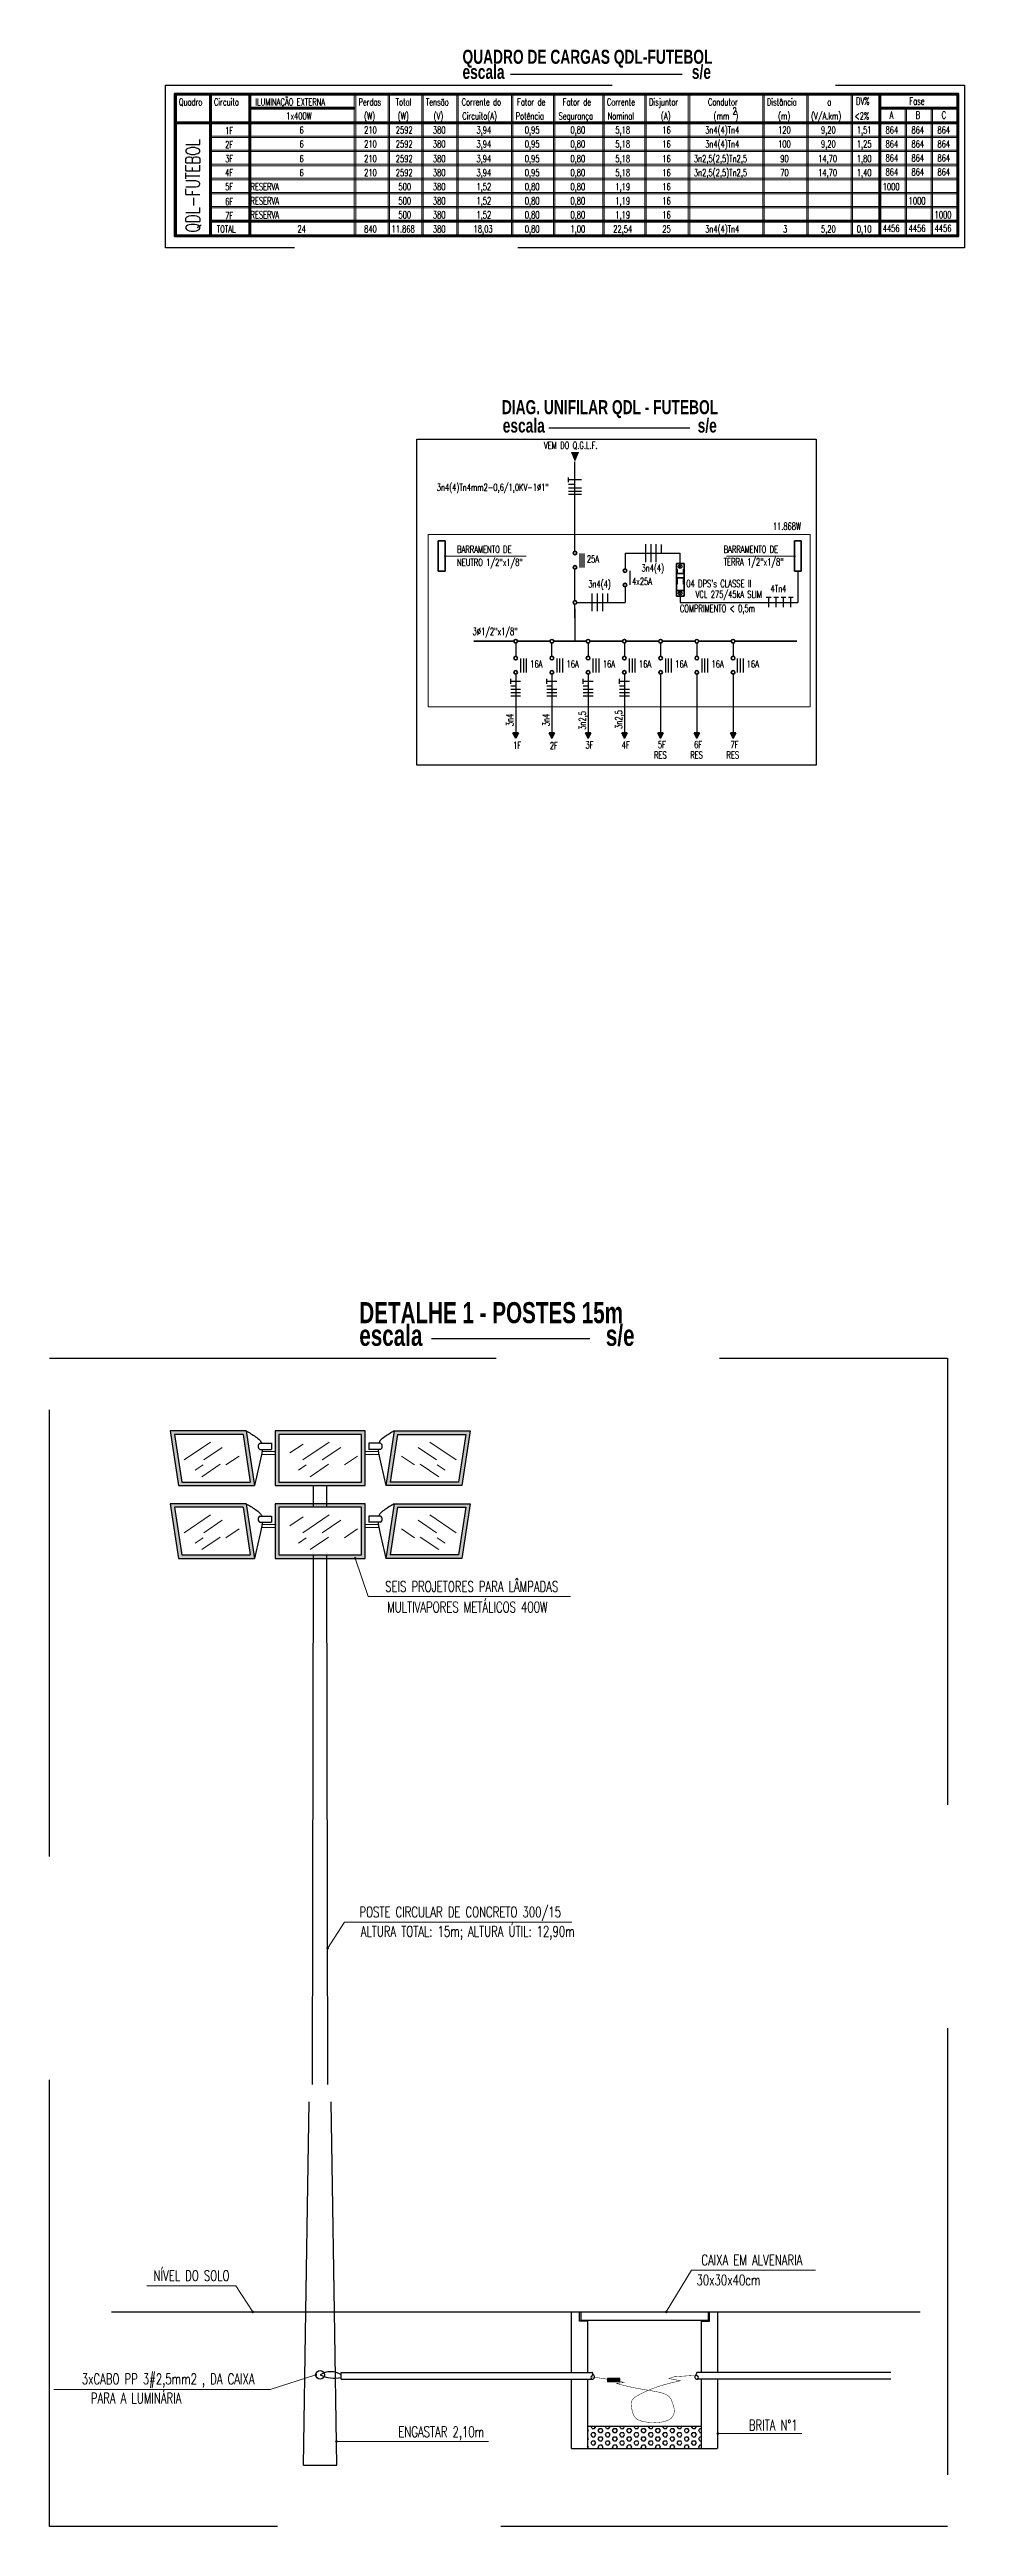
# Model space of a CAD drawing. Header units: millimetres. Extents: x 206 to 837, y 40 to 323.
# Drawn here: x 228.19 to 241.2, y 39.74 to 74.95 of the extents above; entities that cross this region are included whole.
import ezdxf
from ezdxf.enums import TextEntityAlignment as Align

# ---------------------------------------------------------------- set-up
doc = ezdxf.new("R2010")
doc.units = ezdxf.units.MM
doc.linetypes.add('DASHDOT', pattern=[25.4, 12.7, -6.35, 0, -6.35])
doc.linetypes.add('HIDDEN', pattern=[9.525, 6.35, -3.175])
for name, color, linetype, lineweight in [('I-DU_AZUL', 5, 'Continuous', 35), ('I-DU_CIANO', 4, 'Continuous', 25), ('I-DU_VERMELHO', 1, 'HIDDEN', 5), ('I-ELET_APA', 5, 'DASHDOT', 35), ('I-FIAÇÃO', 2, 'Continuous', 25), ('I-LIN_CHAMADA', 9, 'Continuous', 9), ('I-LUMINÁRIA_EXT', 4, 'Continuous', 25), ('I-POSTES', 4, 'Continuous', 25), ('I-QC_CIANO', 4, 'Continuous', 35), ('I-QC_VERMELHO', 1, 'Continuous', 20), ('I-TEXTOS', 2, 'Continuous', 25)]:
    doc.layers.add(name, color=color, linetype=linetype, lineweight=lineweight)
doc.styles.add('ROMANS', font='ROMANS.SHX', dxfattribs={"height": 0.25})
doc.styles.add('SANSSERIFBOLD', font='sasb____.pfb')

msp = doc.modelspace()

# ---------------------------------------------------------------- hatches: boundary and pattern name
h = msp.add_hatch()
h.set_pattern_fill('HEX', color=8, scale=0.272222, style=0)
h.set_pattern_definition([(0, (48.278176, 31.11316), (0, 0.05893784), [0.034027778, -0.068055556]), (120, (48.278176, 31.11316), (-0.051041667, -0.02946892), [0.034027778, -0.068055556]), (60, (48.312204, 31.11316), (-0.051041667, 0.02946892), [0.034027778, -0.068055556])])
h.paths.add_polyline_path([(237.459, 40.845), (237.459, 41.162), (236.088, 41.162), (236.081, 41.114), (236.054, 40.925), (236.041, 40.845)])
h.paths.add_polyline_path([(235.847, 40.845), (236.041, 40.845), (236.054, 40.925), (236.081, 41.114), (236.088, 41.162), (235.847, 41.162)])
at = {"layer": 'I-DU_AZUL'}
for points in [[(234.857, 65.234), (234.819, 65.234), (234.781, 65.234), (234.819, 65.161)], [(235.296, 65.234), (235.334, 65.161), (235.372, 65.234), (235.334, 65.234)], [(235.811, 65.234), (235.849, 65.161), (235.887, 65.234), (235.849, 65.234)], [(236.326, 65.234), (236.364, 65.161), (236.402, 65.234), (236.364, 65.234)], [(236.841, 65.234), (236.88, 65.161), (236.918, 65.234), (236.88, 65.234)], [(237.357, 65.234), (237.395, 65.161), (237.433, 65.234), (237.395, 65.234)], [(237.872, 65.234), (237.91, 65.161), (237.948, 65.234), (237.91, 65.234)]]:
    msp.add_hatch(color=256, dxfattribs=at).paths.add_polyline_path(points)
at = {"layer": 'I-FIAÇÃO'}
h = msp.add_hatch(dxfattribs=at)
h.set_pattern_fill('DOTS', color=2, scale=0.022764, style=0)
h.set_pattern_definition([(0, (-79027.5189339, -2098190.2475288), (0.0007113821138211, 0.0014227642276423), [0, -0.0014227642276423])])
h.paths.add_polyline_path([(236.298, 41.801), (236.298, 41.841), (236.124, 41.841), (236.124, 41.801)])
at = {"layer": 'I-LIN_CHAMADA'}
h = msp.add_hatch(color=256, dxfattribs=at)
edge = h.paths.add_edge_path()
edge.add_arc((232.536, 53.502), 0.0191, 180, 540, ccw=False)
for points in [[(232.164, 47.957, -1), (232.126, 47.957, -1)], [(231.062, 42.788, 1), (231.1, 42.788, 1)], [(236.978, 42.788, -1), (236.94, 42.788, -1)], [(231.959, 41.894, 1), (231.997, 41.894, 1)], [(231.959, 41.894, 1), (231.997, 41.894, 1)]]:
    msp.add_hatch(color=256, dxfattribs=at).paths.add_polyline_path(points)
h = msp.add_hatch(color=256, dxfattribs=at)
edge = h.paths.add_edge_path()
edge.add_arc((232.271, 40.947), 0.0191, 0, 360)
h = msp.add_hatch(color=256, dxfattribs=at)
edge = h.paths.add_edge_path()
edge.add_arc((232.271, 40.947), 0.0191, 0, 360)
h = msp.add_hatch(color=256, dxfattribs=at)
edge = h.paths.add_edge_path()
edge.add_arc((237.693, 41.06), 0.0191, 0, 360)
at = {"layer": 'I-LUMINÁRIA_EXT'}
h = msp.add_hatch(color=256, dxfattribs=at)
h.paths.add_polyline_path([(231.105, 54.536), (230.987, 55.314), (229.909, 55.314), (230.028, 54.536)])
h.paths.add_polyline_path([(230.071, 54.586), (229.968, 55.263), (230.943, 55.263), (231.046, 54.586)], flags=16)
h = msp.add_hatch(color=256, dxfattribs=at)
h.paths.add_polyline_path([(232.679, 55.314), (231.401, 55.314), (231.401, 54.536), (232.679, 54.536)])
h.paths.add_polyline_path([(232.629, 54.586), (232.629, 55.263), (231.451, 55.263), (231.451, 54.586)], flags=16)
h = msp.add_hatch(color=256, dxfattribs=at)
h.paths.add_polyline_path([(234.171, 55.314), (233.093, 55.314), (232.974, 54.536), (234.052, 54.536)])
h.paths.add_polyline_path([(234.008, 54.586), (234.112, 55.263), (233.137, 55.263), (233.033, 54.586)], flags=16)
h = msp.add_hatch(color=256, dxfattribs=at)
h.paths.add_polyline_path([(230.987, 54.278), (229.909, 54.278), (230.028, 53.5), (231.105, 53.5)])
h.paths.add_polyline_path([(231.046, 53.551), (230.943, 54.228), (229.968, 54.228), (230.071, 53.551)], flags=16)
h = msp.add_hatch(color=256, dxfattribs=at)
h.paths.add_polyline_path([(232.679, 54.278), (231.401, 54.278), (231.401, 53.5), (232.679, 53.5)])
h.paths.add_polyline_path([(232.629, 53.551), (232.629, 54.228), (231.451, 54.228), (231.451, 53.551)], flags=16)
h = msp.add_hatch(color=256, dxfattribs=at)
h.paths.add_polyline_path([(234.171, 54.278), (233.093, 54.278), (232.974, 53.5), (234.052, 53.5)])
h.paths.add_polyline_path([(234.008, 53.551), (234.112, 54.228), (233.137, 54.228), (233.033, 53.551)], flags=16)

# ---------------------------------------------------------------- linework, layer by layer
at = {"color": 4}
for p, q in [((235.662, 67.818), (235.662, 69.089)), ((236.374, 67.79), (236.374, 67.568)), ((236.374, 67.79), (237.159, 67.79)), ((237.159, 67.642), (237.159, 67.79)), ((235.662, 67.116), (235.662, 67.563)), ((236.374, 67.313), (236.374, 67.09)), ((238.83, 67.536), (238.83, 67.09)), ((235.662, 66.871), (235.662, 67.065)), ((235.662, 66.937), (235.662, 67.065)), ((235.662, 66.999), (235.662, 66.538)), ((235.687, 67.09), (236.374, 67.09)), ((237.159, 67.181), (237.159, 67.09)), ((237.159, 67.09), (238.83, 67.09)), ((234.819, 66.513), (234.819, 66.325)), ((235.334, 66.325), (235.334, 66.513)), ((235.849, 66.513), (235.849, 66.325)), ((236.364, 66.513), (236.364, 66.325)), ((236.879, 66.513), (236.879, 66.325)), ((237.395, 66.513), (237.395, 66.325)), ((237.91, 66.513), (237.91, 66.325))]:
    msp.add_line(p, q, dxfattribs=at)
at = {"color": 2}
for p, q in [((235.568, 68.799), (235.568, 68.865)), ((235.662, 68.832), (235.568, 68.832)), ((235.662, 68.767), (235.568, 68.767)), ((235.757, 68.713), (235.568, 68.713)), ((235.757, 68.667), (235.568, 68.667)), ((235.757, 68.832), (235.662, 68.832)), ((235.757, 68.625), (235.568, 68.625))]:
    msp.add_line(p, q, dxfattribs=at)
for p, q in [((229.074, 42.788), (240.569, 42.788)), ((237.459, 41.162), (235.847, 41.162))]:
    msp.add_line(p, q)
at = {"linetype": 'Continuous'}
for p, q in [((235.612, 41.929), (235.612, 42.788)), ((235.612, 42.788), (235.727, 42.788)), ((235.727, 42.657), (235.727, 42.788)), ((235.847, 42.657), (235.727, 42.657)), ((235.746, 42.788), (235.746, 42.672)), ((235.746, 42.788), (237.559, 42.788)), ((235.746, 42.672), (237.559, 42.672)), ((235.847, 41.929), (235.847, 42.657)), ((237.45, 42.658), (237.576, 42.658)), ((237.459, 41.929), (237.459, 42.657)), ((237.559, 42.672), (237.559, 42.788)), ((237.576, 42.658), (237.576, 42.788)), ((237.576, 42.788), (237.685, 42.788)), ((237.693, 41.929), (237.693, 42.788)), ((232.338, 41.832), (232.34, 41.929)), ((232.338, 41.832), (232.34, 41.929)), ((232.34, 41.929), (235.905, 41.929)), ((240.154, 41.929), (237.4, 41.929)), ((232.338, 41.832), (235.905, 41.832)), ((235.612, 40.845), (235.612, 41.832)), ((235.847, 40.845), (235.847, 41.832)), ((240.154, 41.832), (237.4, 41.832)), ((237.459, 40.845), (237.459, 41.832)), ((237.693, 40.845), (237.693, 41.832)), ((235.612, 40.845), (237.685, 40.845))]:
    msp.add_line(p, q, dxfattribs=at)
at = {"linetype": 'HIDDEN'}
for points in [[(229.841, 74.442), (241.199, 74.442), (241.199, 72.13), (229.841, 72.13)], [(233.415, 69.413), (239.093, 69.413), (239.093, 64.779), (233.415, 64.779)], [(228.192, 56.349), (240.959, 56.349), (240.959, 39.739), (228.192, 39.739)]]:
    msp.add_lwpolyline(points, close=True, dxfattribs=at)
at = {"color": 4, "linetype": 'Continuous'}
msp.add_circle((232.04, 41.894), 0.0622, dxfattribs=at)
msp.add_circle((232.04, 41.894), 0.0622, dxfattribs=at)
at = {"linetype": 'Continuous'}
for centre, radius, start, end in [((235.898, 41.913), 0.0181, 46.5934, 81.9767), ((235.89, 41.906), 0.0283, 297.1877, 45.7796), ((237.415, 41.906), 0.0283, 134.2204, 242.8123), ((237.408, 41.913), 0.0181, 98.0233, 133.4066), ((235.917, 41.856), 0.0289, 118.9135, 241.0865), ((235.905, 41.866), 0.0357, 267.2994, 66.4422), ((237.401, 41.866), 0.0357, 113.5578, 272.7006), ((237.388, 41.856), 0.0289, 298.9135, 61.0865)]:
    msp.add_arc(centre, radius, start, end, dxfattribs=at)
at = {"layer": 'I-DU_AZUL'}
for p, q in [((233.818, 67.964), (233.719, 67.964)), ((233.719, 67.964), (233.719, 67.536)), ((233.818, 67.536), (233.818, 67.964)), ((238.781, 67.964), (238.781, 67.536)), ((238.88, 67.964), (238.781, 67.964)), ((238.88, 67.536), (238.88, 67.964)), ((237.105, 67.642), (237.214, 67.642)), ((237.105, 67.642), (237.105, 67.181)), ((237.214, 67.642), (237.214, 67.181)), ((233.719, 67.536), (233.818, 67.536)), ((237.105, 67.563), (237.105, 67.503)), ((237.105, 67.563), (237.116, 67.563)), ((237.105, 67.44), (237.105, 67.351)), ((237.105, 67.44), (237.214, 67.44)), ((237.105, 67.26), (237.214, 67.26)), ((237.116, 67.563), (237.116, 67.503)), ((237.116, 67.503), (237.203, 67.503)), ((237.116, 67.44), (237.116, 67.351)), ((237.203, 67.563), (237.203, 67.503)), ((237.203, 67.563), (237.214, 67.563)), ((237.203, 67.44), (237.203, 67.351)), ((237.214, 67.44), (237.214, 67.351)), ((238.781, 67.536), (238.88, 67.536)), ((237.214, 67.181), (237.105, 67.181)), ((234.793, 66.538), (234.224, 66.538)), ((235.308, 66.538), (234.844, 66.538)), ((235.824, 66.538), (235.359, 66.538)), ((236.339, 66.538), (235.875, 66.538)), ((236.854, 66.538), (236.39, 66.538)), ((237.369, 66.538), (236.905, 66.538)), ((237.884, 66.538), (237.42, 66.538)), ((238.815, 66.538), (237.935, 66.538)), ((234.819, 65.234), (234.781, 65.234)), ((234.781, 65.234), (234.819, 65.161)), ((234.819, 65.234), (234.857, 65.234)), ((234.857, 65.234), (234.819, 65.161)), ((235.334, 65.234), (235.296, 65.234)), ((235.296, 65.234), (235.334, 65.161)), ((235.334, 65.234), (235.372, 65.234)), ((235.372, 65.234), (235.334, 65.161)), ((235.849, 65.234), (235.811, 65.234)), ((235.811, 65.234), (235.849, 65.161)), ((235.849, 65.234), (235.887, 65.234)), ((235.887, 65.234), (235.849, 65.161)), ((236.364, 65.234), (236.326, 65.234)), ((236.326, 65.234), (236.364, 65.161)), ((236.364, 65.234), (236.402, 65.234)), ((236.402, 65.234), (236.364, 65.161)), ((236.88, 65.234), (236.841, 65.234)), ((236.841, 65.234), (236.88, 65.161)), ((236.88, 65.234), (236.918, 65.234)), ((236.918, 65.234), (236.88, 65.161)), ((237.395, 65.234), (237.357, 65.234)), ((237.357, 65.234), (237.395, 65.161)), ((237.395, 65.234), (237.433, 65.234)), ((237.433, 65.234), (237.395, 65.161)), ((237.91, 65.234), (237.872, 65.234)), ((237.872, 65.234), (237.91, 65.161)), ((237.91, 65.234), (237.948, 65.234)), ((237.948, 65.234), (237.91, 65.161))]:
    msp.add_line(p, q, dxfattribs=at)
for centre in [(235.662, 67.792), (235.662, 67.589), (236.374, 67.542), (236.374, 67.338), (235.662, 67.09), (234.819, 66.538), (235.334, 66.538), (235.849, 66.538), (236.364, 66.538), (236.879, 66.538), (237.395, 66.538), (237.91, 66.538), (234.819, 66.299), (235.334, 66.299), (235.849, 66.299), (236.364, 66.299), (236.88, 66.299), (237.395, 66.299), (237.91, 66.299), (234.819, 66.096), (235.334, 66.096), (235.849, 66.096), (236.364, 66.096), (236.88, 66.096), (237.395, 66.096), (237.91, 66.096)]:
    msp.add_circle(centre, 0.0255, dxfattribs=at)
msp.add_solid([(235.603, 69.23), (235.722, 69.23), (235.662, 69.089)], dxfattribs=at)
at = {"layer": 'I-DU_CIANO'}
for p, q in [((237.137, 67.583), (237.174, 67.62)), ((237.176, 67.582), (237.137, 67.62)), ((237.138, 67.204), (237.175, 67.241)), ((237.177, 67.203), (237.138, 67.241))]:
    msp.add_line(p, q, dxfattribs=at)
at = {"layer": 'I-DU_CIANO', "color": 4}
for p, q in [((234.819, 66.07), (234.819, 65.161)), ((235.334, 66.07), (235.334, 65.158)), ((235.849, 66.07), (235.849, 65.158)), ((236.364, 66.07), (236.364, 65.158)), ((236.88, 66.07), (236.88, 65.158)), ((237.395, 66.07), (237.395, 65.158)), ((237.91, 66.07), (237.91, 65.399)), ((237.91, 65.474), (237.91, 65.158))]:
    msp.add_line(p, q, dxfattribs=at)
at = {"layer": 'I-DU_CIANO'}
for centre in [(237.157, 67.601), (237.157, 67.222)]:
    msp.add_circle(centre, 0.0272, dxfattribs=at)
at = {"layer": 'I-DU_VERMELHO', "color": 1, "linetype": 'HIDDEN', "ltscale": 5}
for p, q in [((233.575, 68.054), (233.575, 65.606)), ((233.575, 68.054), (239.004, 68.054)), ((239.004, 68.054), (239.004, 65.606)), ((233.573, 65.606), (239.003, 65.606))]:
    msp.add_line(p, q, dxfattribs=at)
at = {"layer": 'I-ELET_APA'}
for p, q in [((237.116, 67.351), (237.105, 67.351)), ((237.203, 67.351), (237.214, 67.351))]:
    msp.add_line(p, q, dxfattribs=at)
at = {"layer": 'I-FIAÇÃO', "color": 2}
for p, q in [((236.669, 67.663), (236.669, 67.917)), ((236.743, 67.663), (236.743, 67.917)), ((236.817, 67.663), (236.817, 67.917)), ((236.891, 67.788), (236.891, 67.914)), ((235.908, 66.964), (235.908, 67.217)), ((235.983, 66.964), (235.983, 67.217)), ((236.057, 66.964), (236.057, 67.217)), ((236.131, 67.088), (236.131, 67.215)), ((238.382, 67.163), (238.453, 67.163)), ((238.382, 67.163), (238.453, 67.163)), ((238.417, 67.09), (238.417, 67.163)), ((238.417, 67.09), (238.417, 67.163)), ((238.417, 67.023), (238.417, 67.09)), ((238.417, 67.023), (238.417, 67.09)), ((238.487, 67.163), (238.557, 67.163)), ((238.487, 67.163), (238.557, 67.163)), ((238.522, 67.09), (238.522, 67.163)), ((238.522, 67.09), (238.522, 67.163)), ((238.522, 67.023), (238.522, 67.09)), ((238.522, 67.023), (238.522, 67.09)), ((238.592, 67.163), (238.662, 67.163)), ((238.592, 67.163), (238.662, 67.163)), ((238.627, 67.09), (238.627, 67.163)), ((238.627, 67.09), (238.627, 67.163)), ((238.627, 67.023), (238.627, 67.09)), ((238.627, 67.023), (238.627, 67.09)), ((238.696, 67.163), (238.766, 67.163)), ((238.696, 67.163), (238.766, 67.163)), ((238.731, 67.09), (238.731, 67.163)), ((238.731, 67.09), (238.731, 67.163)), ((238.731, 67.023), (238.731, 67.09)), ((238.731, 67.023), (238.731, 67.09)), ((234.749, 65.933), (234.749, 66.003)), ((234.749, 65.933), (234.749, 66.003)), ((234.821, 65.968), (234.749, 65.968)), ((234.821, 65.968), (234.749, 65.968)), ((234.819, 65.9), (234.749, 65.9)), ((234.819, 65.9), (234.749, 65.9)), ((234.889, 65.852), (234.749, 65.852)), ((234.889, 65.852), (234.749, 65.852)), ((234.889, 65.968), (234.821, 65.968)), ((234.889, 65.968), (234.821, 65.968)), ((235.264, 65.933), (235.264, 66.003)), ((235.264, 65.933), (235.264, 66.003)), ((235.336, 65.968), (235.264, 65.968)), ((235.336, 65.968), (235.264, 65.968)), ((235.334, 65.9), (235.264, 65.9)), ((235.334, 65.9), (235.264, 65.9)), ((235.404, 65.852), (235.264, 65.852)), ((235.404, 65.852), (235.264, 65.852)), ((235.404, 65.968), (235.336, 65.968)), ((235.404, 65.968), (235.336, 65.968)), ((235.779, 65.933), (235.779, 66.003)), ((235.779, 65.933), (235.779, 66.003)), ((235.852, 65.968), (235.779, 65.968)), ((235.852, 65.968), (235.779, 65.968)), ((235.849, 65.9), (235.779, 65.9)), ((235.849, 65.9), (235.779, 65.9)), ((235.919, 65.852), (235.779, 65.852)), ((235.919, 65.852), (235.779, 65.852)), ((235.919, 65.968), (235.852, 65.968)), ((235.919, 65.968), (235.852, 65.968)), ((236.294, 65.933), (236.294, 66.003)), ((236.294, 65.933), (236.294, 66.003)), ((236.367, 65.968), (236.294, 65.968)), ((236.367, 65.968), (236.294, 65.968)), ((236.364, 65.9), (236.294, 65.9)), ((236.364, 65.9), (236.294, 65.9)), ((236.435, 65.852), (236.294, 65.852)), ((236.435, 65.852), (236.294, 65.852)), ((236.435, 65.968), (236.367, 65.968)), ((236.435, 65.968), (236.367, 65.968)), ((234.889, 65.805), (234.749, 65.805)), ((234.889, 65.805), (234.749, 65.805)), ((234.889, 65.757), (234.749, 65.757)), ((234.889, 65.757), (234.749, 65.757)), ((235.404, 65.805), (235.264, 65.805)), ((235.404, 65.805), (235.264, 65.805)), ((235.404, 65.757), (235.264, 65.757)), ((235.404, 65.757), (235.264, 65.757)), ((235.919, 65.805), (235.779, 65.805)), ((235.919, 65.805), (235.779, 65.805)), ((235.919, 65.757), (235.779, 65.757)), ((235.919, 65.757), (235.779, 65.757)), ((236.435, 65.805), (236.294, 65.805)), ((236.435, 65.805), (236.294, 65.805)), ((236.435, 65.757), (236.294, 65.757)), ((236.435, 65.757), (236.294, 65.757))]:
    msp.add_line(p, q, dxfattribs=at)
at = {"layer": 'I-FIAÇÃO', "lineweight": 0}
for points in [[(232.525, 74.306), (232.525, 72.311), (232.545, 72.311), (232.545, 74.306)], [(233.004, 74.306), (233.004, 72.311), (233.024, 72.311), (233.024, 74.306)], [(233.483, 74.306), (233.483, 72.311), (233.503, 72.311), (233.503, 74.306)], [(233.981, 74.306), (233.981, 72.311), (234.001, 72.311), (234.001, 74.306)], [(234.76, 74.306), (234.76, 72.311), (234.78, 72.311), (234.78, 74.306)], [(235.358, 74.306), (235.358, 72.311), (235.378, 72.311), (235.378, 74.306)], [(236.056, 74.306), (236.056, 72.311), (236.076, 72.311), (236.076, 74.306)], [(236.655, 74.306), (236.655, 72.311), (236.675, 72.311), (236.675, 74.306)], [(237.273, 74.306), (237.273, 72.311), (237.293, 72.311), (237.293, 74.306)], [(238.331, 74.306), (238.331, 72.311), (238.351, 72.311), (238.351, 74.306)], [(238.959, 74.306), (238.959, 72.311), (238.979, 72.311), (238.979, 74.306)], [(239.588, 74.306), (239.588, 72.311), (239.608, 72.311), (239.608, 74.306)], [(240.356, 74.106), (240.356, 72.311), (240.376, 72.311), (240.376, 74.106)], [(240.725, 74.106), (240.725, 72.311), (240.745, 72.311), (240.745, 74.106)]]:
    msp.add_lwpolyline(points, close=True, dxfattribs=at)
at = {"layer": 'I-FIAÇÃO', "color": 2, "const_width": 0.00683}
for points in [[(236.134, 41.83), (236.08, 41.839), (235.93, 41.861), (235.89, 41.866)], [(236.124, 41.832), (236.08, 41.839), (235.93, 41.861), (235.89, 41.866)], [(236.124, 41.832), (236.08, 41.839), (235.93, 41.861), (235.89, 41.866)], [(236.124, 41.832), (236.08, 41.839), (235.93, 41.861), (235.89, 41.866)], [(237.402, 41.885), (237.324, 41.884), (237.073, 41.867), (236.998, 41.842), (237.16, 41.81), (237.001, 41.773), (236.868, 41.735), (236.759, 41.697), (236.671, 41.66), (236.602, 41.627), (236.55, 41.598), (236.512, 41.573), (236.487, 41.55), (236.472, 41.53), (236.464, 41.511), (236.461, 41.494), (236.461, 41.478), (236.462, 41.463), (236.463, 41.448), (236.465, 41.433), (236.468, 41.419), (236.471, 41.405), (236.474, 41.391), (236.478, 41.377), (236.482, 41.363), (236.486, 41.348), (236.491, 41.334), (236.497, 41.32), (236.504, 41.306), (236.513, 41.293), (236.524, 41.281), (236.538, 41.269), (236.554, 41.258), (236.574, 41.249), (236.596, 41.241), (236.621, 41.233), (236.647, 41.228), (236.676, 41.223), (236.705, 41.219), (236.736, 41.217), (236.767, 41.216), (236.799, 41.215), (236.83, 41.216), (236.86, 41.219), (236.89, 41.222), (236.918, 41.227), (236.945, 41.234), (236.969, 41.242), (236.991, 41.251), (237.01, 41.263), (237.027, 41.275), (237.04, 41.289), (237.052, 41.304), (237.06, 41.32), (237.067, 41.336), (237.071, 41.352), (237.074, 41.369), (237.074, 41.385), (237.073, 41.401), (237.071, 41.417), (237.068, 41.433), (237.063, 41.449), (237.058, 41.465), (237.053, 41.482), (237.047, 41.498), (237.041, 41.514), (237.035, 41.531), (237.027, 41.547), (237.018, 41.563), (237.006, 41.578), (236.99, 41.593), (236.97, 41.607), (236.945, 41.619), (236.916, 41.631), (236.881, 41.641), (236.843, 41.65), (236.802, 41.658), (236.759, 41.666), (236.715, 41.674), (236.671, 41.681), (236.628, 41.688), (236.586, 41.695), (236.546, 41.702), (236.506, 41.71), (236.466, 41.718), (236.426, 41.727), (236.385, 41.737), (236.343, 41.747), (236.3, 41.759), (236.253, 41.772), (236.358, 41.786), (236.285, 41.805)]]:
    msp.add_lwpolyline(points, dxfattribs=at)
at = {"layer": 'I-FIAÇÃO', "color": 2}
msp.add_lwpolyline([(236.124, 41.801), (236.298, 41.801), (236.298, 41.841), (236.124, 41.841)], close=True, dxfattribs=at)
for centre, radius, start, end in [((232.19, 41.667), 0.272, 56.5986, 123.4014), ((232.19, 41.667), 0.272, 56.5986, 123.4014), ((232.24, 42.29), 0.444, 243.1585, 282.8116), ((232.24, 42.29), 0.444, 243.1585, 282.8116)]:
    msp.add_arc(centre, radius, start, end, dxfattribs=at)
at = {"layer": 'I-LIN_CHAMADA'}
for p, q in [((233.809, 67.75), (233.817, 67.759)), ((233.809, 67.749), (233.819, 67.759)), ((233.809, 67.748), (233.82, 67.758)), ((233.81, 67.752), (233.815, 67.758)), ((233.81, 67.746), (233.821, 67.758)), ((233.81, 67.745), (233.822, 67.757)), ((233.811, 67.745), (233.823, 67.757)), ((233.812, 67.744), (233.824, 67.756)), ((233.813, 67.743), (233.825, 67.755)), ((233.813, 67.742), (233.825, 67.754)), ((233.814, 67.742), (233.826, 67.753)), ((233.816, 67.741), (233.826, 67.752)), ((233.817, 67.741), (233.827, 67.751)), ((234.97, 67.75), (233.818, 67.75)), ((233.818, 67.741), (233.827, 67.749)), ((233.82, 67.741), (233.826, 67.748)), ((233.823, 67.743), (233.825, 67.744)), ((238.775, 67.748), (237.816, 67.748)), ((238.775, 67.75), (238.781, 67.756)), ((238.775, 67.748), (238.783, 67.756)), ((238.775, 67.747), (238.784, 67.756)), ((238.775, 67.745), (238.786, 67.756)), ((238.775, 67.744), (238.787, 67.756)), ((238.776, 67.743), (238.788, 67.755)), ((238.776, 67.742), (238.789, 67.754)), ((238.777, 67.741), (238.79, 67.754)), ((238.778, 67.741), (238.79, 67.753)), ((238.779, 67.74), (238.791, 67.752)), ((238.78, 67.739), (238.791, 67.751)), ((238.781, 67.739), (238.792, 67.75)), ((238.782, 67.739), (238.792, 67.749)), ((238.784, 67.739), (238.792, 67.747)), ((238.786, 67.739), (238.792, 67.745)), ((238.789, 67.741), (238.79, 67.742)), ((230.108, 54.901), (230.481, 55.155)), ((230.385, 54.901), (230.647, 55.079)), ((230.699, 54.829), (230.886, 54.955)), ((231.207, 54.976), (231.401, 54.976)), ((231.214, 55.019), (231.401, 55.019)), ((231.61, 55), (231.797, 55.126)), ((231.793, 54.901), (232.166, 55.155)), ((232.07, 54.901), (232.332, 55.079)), ((232.385, 54.829), (232.571, 54.955)), ((232.866, 55.019), (232.679, 55.019)), ((232.873, 54.976), (232.679, 54.976)), ((233.381, 54.829), (233.194, 54.955)), ((233.695, 54.901), (233.433, 55.079)), ((233.972, 54.901), (233.599, 55.155)), ((230.264, 54.753), (230.376, 54.829)), ((230.355, 54.662), (230.616, 54.839)), ((231.73, 54.753), (231.842, 54.829)), ((231.896, 54.662), (232.157, 54.839)), ((233.725, 54.662), (233.463, 54.839)), ((233.816, 54.753), (233.704, 54.829)), ((230.108, 53.866), (230.481, 54.119)), ((230.385, 53.866), (230.647, 54.043)), ((230.699, 53.793), (230.886, 53.919)), ((231.207, 53.941), (231.401, 53.941)), ((231.214, 53.983), (231.401, 53.983)), ((231.61, 53.964), (231.797, 54.091)), ((231.793, 53.866), (232.166, 54.119)), ((232.07, 53.866), (232.332, 54.043)), ((232.385, 53.793), (232.571, 53.919)), ((232.866, 53.983), (232.679, 53.983)), ((232.873, 53.941), (232.679, 53.941)), ((233.381, 53.793), (233.194, 53.919)), ((233.695, 53.866), (233.433, 54.043)), ((233.972, 53.866), (233.599, 54.119)), ((230.264, 53.718), (230.376, 53.794)), ((230.355, 53.626), (230.616, 53.803)), ((231.73, 53.718), (231.842, 53.794)), ((231.896, 53.626), (232.157, 53.803)), ((233.725, 53.626), (233.463, 53.803)), ((233.816, 53.718), (233.704, 53.794)), ((232.536, 53.502), (232.723, 52.957)), ((232.723, 52.957), (235.599, 52.957)), ((232.145, 47.957), (232.384, 48.329)), ((235.619, 48.329), (232.384, 48.329)), ((236.959, 42.788), (237.32, 43.383)), ((239.082, 43.383), (237.32, 43.383)), ((229.577, 43.16), (230.842, 43.16)), ((231.081, 42.788), (230.842, 43.16)), ((228.254, 41.685), (231.331, 41.688)), ((231.331, 41.688), (231.978, 41.894)), ((231.331, 41.688), (231.978, 41.894)), ((232.271, 40.947), (234.431, 40.947)), ((237.693, 41.06), (238.888, 41.06))]:
    msp.add_line(p, q, dxfattribs=at)
for centre in [(233.818, 67.75), (238.783, 67.748)]:
    msp.add_circle(centre, 0.00877, dxfattribs=at)
at = {"layer": 'I-LUMINÁRIA_EXT'}
for p, q in [((230.987, 55.314), (229.909, 55.314)), ((229.909, 55.314), (230.028, 54.536)), ((230.987, 55.314), (231.105, 54.536)), ((231.401, 55.314), (231.401, 54.536)), ((232.679, 55.314), (231.401, 55.314)), ((232.679, 54.536), (232.679, 55.314)), ((233.093, 55.314), (232.974, 54.536)), ((233.093, 55.314), (234.171, 55.314)), ((234.171, 55.314), (234.052, 54.536)), ((230.943, 55.263), (229.968, 55.263)), ((229.968, 55.263), (230.071, 54.586)), ((230.943, 55.263), (231.046, 54.586)), ((231.184, 55.139), (231.348, 55.138)), ((231.184, 55.05), (231.348, 55.049)), ((231.348, 55.138), (231.348, 55.049)), ((231.451, 55.263), (231.451, 54.586)), ((232.629, 55.263), (231.451, 55.263)), ((232.629, 54.586), (232.629, 55.263)), ((232.896, 55.139), (232.732, 55.138)), ((232.732, 55.138), (232.732, 55.049)), ((232.896, 55.05), (232.732, 55.049)), ((233.137, 55.263), (233.033, 54.586)), ((233.137, 55.263), (234.112, 55.263)), ((234.112, 55.263), (234.008, 54.586)), ((230.071, 54.586), (231.046, 54.586)), ((231.451, 54.586), (232.629, 54.586)), ((234.008, 54.586), (233.033, 54.586)), ((230.987, 54.278), (229.909, 54.278)), ((229.909, 54.278), (230.028, 53.5)), ((230.943, 54.228), (229.968, 54.228)), ((229.968, 54.228), (230.071, 53.551)), ((230.028, 54.536), (231.105, 54.536)), ((230.943, 54.228), (231.046, 53.551)), ((230.987, 54.278), (231.105, 53.5)), ((231.401, 54.536), (232.679, 54.536)), ((231.401, 54.278), (231.401, 53.5)), ((232.679, 54.278), (231.401, 54.278)), ((231.451, 54.228), (231.451, 53.551)), ((232.629, 54.228), (231.451, 54.228)), ((231.946, 54.228), (231.947, 54.536)), ((232.134, 54.228), (232.133, 54.536)), ((232.629, 53.551), (232.629, 54.228)), ((232.679, 53.5), (232.679, 54.278)), ((234.052, 54.536), (232.974, 54.536)), ((233.093, 54.278), (232.974, 53.5)), ((233.137, 54.228), (233.033, 53.551)), ((233.093, 54.278), (234.171, 54.278)), ((233.137, 54.228), (234.112, 54.228)), ((234.112, 54.228), (234.008, 53.551)), ((234.171, 54.278), (234.052, 53.5)), ((231.184, 54.103), (231.348, 54.103)), ((231.184, 54.014), (231.348, 54.014)), ((231.348, 54.103), (231.348, 54.014)), ((232.732, 54.103), (232.732, 54.014)), ((232.896, 54.103), (232.732, 54.103)), ((232.896, 54.014), (232.732, 54.014)), ((230.071, 53.551), (231.046, 53.551)), ((231.451, 53.551), (232.629, 53.551)), ((234.008, 53.551), (233.033, 53.551)), ((230.028, 53.5), (231.105, 53.5)), ((231.401, 53.5), (232.679, 53.5)), ((234.052, 53.5), (232.974, 53.5))]:
    msp.add_line(p, q, dxfattribs=at)
for centre, start, end in [((231.21, 55.094), 120.5718, 239.3267), ((232.87, 55.094), 300.6733, 59.4282), ((231.21, 54.058), 120.5718, 239.3267), ((232.87, 54.058), 300.6733, 59.4282)]:
    msp.add_arc(centre, 0.0517, start, end, dxfattribs=at)
for points, knots in [([(230.987, 55.314), (231.032, 55.287), (231.1, 55.246), (231.178, 55.19), (231.203, 55.153), (231.209, 55.139)], [0, 0, 0, 0, 0.2030557, 0.3068533, 0.3686757, 0.3686757, 0.3686757, 0.3686757]), ([(233.093, 55.314), (233.048, 55.287), (232.98, 55.246), (232.902, 55.19), (232.877, 55.153), (232.871, 55.139)], [0, 0, 0, 0, 0.2030557, 0.3068533, 0.3686757, 0.3686757, 0.3686757, 0.3686757]), ([(231.217, 55.05), (231.217, 55.048), (231.211, 54.984), (231.171, 54.816), (231.131, 54.647), (231.105, 54.536)], [0.4835891, 0.4835891, 0.4835891, 0.4835891, 0.4912711, 0.7219255, 1.1596556, 1.1596556, 1.1596556, 1.1596556]), ([(232.863, 55.05), (232.863, 55.048), (232.869, 54.984), (232.909, 54.816), (232.949, 54.647), (232.974, 54.536)], [0.4835891, 0.4835891, 0.4835891, 0.4835891, 0.4912711, 0.7219255, 1.1596556, 1.1596556, 1.1596556, 1.1596556]), ([(230.987, 54.278), (231.032, 54.251), (231.1, 54.21), (231.178, 54.154), (231.203, 54.117), (231.209, 54.103)], [0, 0, 0, 0, 0.2030557, 0.3068533, 0.3686757, 0.3686757, 0.3686757, 0.3686757]), ([(233.093, 54.278), (233.048, 54.251), (232.98, 54.21), (232.902, 54.154), (232.877, 54.117), (232.871, 54.103)], [0, 0, 0, 0, 0.2030557, 0.3068533, 0.3686757, 0.3686757, 0.3686757, 0.3686757]), ([(231.217, 54.014), (231.217, 54.012), (231.211, 53.949), (231.171, 53.78), (231.131, 53.611), (231.105, 53.5)], [0.4835891, 0.4835891, 0.4835891, 0.4835891, 0.4912711, 0.7219255, 1.1596556, 1.1596556, 1.1596556, 1.1596556]), ([(232.863, 54.014), (232.863, 54.012), (232.869, 53.949), (232.909, 53.78), (232.949, 53.611), (232.974, 53.5)], [0.4835891, 0.4835891, 0.4835891, 0.4835891, 0.4912711, 0.7219255, 1.1596556, 1.1596556, 1.1596556, 1.1596556])]:
    msp.add_open_spline(points, degree=3, knots=knots, dxfattribs=at)
at = {"layer": 'I-POSTES', "ltscale": 10}
for p, q in [((231.931, 46.023), (231.945, 53.551)), ((232.149, 46.023), (232.135, 53.551)), ((231.838, 42.788), (231.884, 45.774)), ((232.242, 42.788), (232.195, 45.774)), ((231.804, 40.61), (231.838, 42.788)), ((232.276, 40.61), (232.242, 42.788)), ((231.804, 40.61), (232.276, 40.61))]:
    msp.add_line(p, q, dxfattribs=at)
at = {"layer": 'I-QC_CIANO'}
for points in [[(229.971, 74.326), (241.114, 74.326), (241.114, 74.306), (229.971, 74.306)], [(229.971, 74.326), (229.971, 72.291), (229.991, 72.291), (229.991, 74.326)], [(230.47, 74.306), (230.47, 72.311), (230.49, 72.311), (230.49, 74.306)], [(231.029, 74.306), (231.029, 72.311), (231.049, 72.311), (231.049, 74.306)], [(239.987, 74.306), (239.987, 72.311), (240.007, 72.311), (240.007, 74.306)], [(241.094, 74.326), (241.094, 72.291), (241.114, 72.291), (241.114, 74.326)], [(231.049, 74.126), (232.525, 74.126), (232.525, 74.106), (231.049, 74.106)], [(240.007, 74.126), (241.094, 74.126), (241.094, 74.106), (240.007, 74.106)], [(229.991, 73.917), (241.094, 73.917), (241.094, 73.897), (229.991, 73.897)], [(229.971, 72.311), (241.114, 72.311), (241.114, 72.291), (229.971, 72.291)], [(230.49, 72.52), (241.094, 72.52), (241.094, 72.5), (230.49, 72.5)]]:
    msp.add_lwpolyline(points, close=True, dxfattribs=at)
at = {"layer": 'I-QC_VERMELHO'}
for points in [[(230.49, 73.717), (241.094, 73.717), (241.094, 73.697), (230.49, 73.697)], [(230.49, 73.518), (241.094, 73.518), (241.094, 73.498), (230.49, 73.498)], [(230.49, 73.318), (241.094, 73.318), (241.094, 73.298), (230.49, 73.298)], [(230.49, 73.119), (241.094, 73.119), (241.094, 73.099), (230.49, 73.099)], [(230.49, 72.919), (241.094, 72.919), (241.094, 72.899), (230.49, 72.899)], [(230.49, 72.72), (241.094, 72.72), (241.094, 72.7), (230.49, 72.7)]]:
    msp.add_lwpolyline(points, close=True, dxfattribs=at)
at = {"layer": 'I-TEXTOS', "color": 4}
for p, q in [((234.746, 74.602), (237.188, 74.602)), ((235.289, 69.574), (237.294, 69.574)), ((233.621, 56.626), (235.874, 56.626))]:
    msp.add_line(p, q, dxfattribs=at)
at = {"layer": 'I-TEXTOS'}
for p, q in [((235.735, 67.589), (235.735, 67.787)), ((235.764, 67.589), (235.764, 67.787)), ((235.792, 67.589), (235.792, 67.787)), ((236.447, 67.339), (236.447, 67.537)), ((234.892, 66.096), (234.892, 66.294)), ((234.934, 66.096), (234.934, 66.294)), ((234.974, 66.096), (234.974, 66.294)), ((235.408, 66.096), (235.408, 66.294)), ((235.449, 66.096), (235.449, 66.294)), ((235.489, 66.096), (235.489, 66.294)), ((235.923, 66.096), (235.923, 66.294)), ((235.964, 66.096), (235.964, 66.294)), ((236.005, 66.096), (236.005, 66.294)), ((236.438, 66.096), (236.438, 66.294)), ((236.479, 66.096), (236.479, 66.294)), ((236.52, 66.096), (236.52, 66.294)), ((236.953, 66.096), (236.953, 66.294)), ((236.994, 66.096), (236.994, 66.294)), ((237.035, 66.096), (237.035, 66.294)), ((237.468, 66.096), (237.468, 66.294)), ((237.51, 66.096), (237.51, 66.294)), ((237.55, 66.096), (237.55, 66.294)), ((237.974, 66.096), (237.974, 66.294)), ((238.015, 66.096), (238.015, 66.294)), ((238.056, 66.096), (238.056, 66.294))]:
    msp.add_line(p, q, dxfattribs=at)

# ---------------------------------------------------------------- texts
at = {"layer": 'I-TEXTOS', "color": 4, "width": 0.7}
for s, height, style, p in [('QUADRO DE CARGAS QDL-FUTEBOL', 0.2, 'SANSSERIFBOLD', (234.063, 74.747)), ('escala                                                 s/e', 0.2, 'SANSSERIFBOLD', (234.063, 74.532)), ('DIAG. UNIFILAR QDL - FUTEBOL', 0.2, 'SANSSERIFBOLD', (234.623, 69.766)), ('escala                                        s/e', 0.2, 'SANSSERIFBOLD', (234.635, 69.505)), ('11.868W', 0.1, 'ROMANS', (238.474, 68.124)), ('DETALHE 1 - POSTES 15m', 0.3, 'SANSSERIFBOLD', (232.596, 56.844)), ('escala                                s/e', 0.3, 'SANSSERIFBOLD', (232.596, 56.522))]:
    msp.add_text(s, height=height, dxfattribs=dict(at, style=style)).set_placement(p)
at = {"layer": 'I-TEXTOS', "lineweight": 0, "style": 'ROMANS', "width": 0.7}
for s, p in [('Quadro', (230.031, 74.156)), ('Circuito', (230.53, 74.156)), ('ILUMINAÇÃO EXTERNA', (231.118, 74.156)), ('1x400W', (231.557, 73.957)), ('Perdas', (232.585, 74.156)), ('(W)', (232.665, 73.957)), ('Total', (233.114, 74.156)), ('(W)', (233.144, 73.957)), ('Tensão', (233.543, 74.156)), ('(V)', (233.652, 73.957)), ('Corrente do', (234.051, 74.156)), ('Circuito(A)', (234.061, 73.957)), ('Potência', (234.819, 73.957)), ('Fator de', (234.839, 74.156)), ('Segurança', (235.428, 73.957)), ('Fator de', (235.488, 74.156)), ('Corrente', (236.116, 74.156)), ('Nominal', (236.126, 73.957)), ('Disjuntor', (236.715, 74.156)), ('(A)', (236.884, 73.957)), ('Condutor', (237.553, 74.156)), ('(mm', (237.633, 73.957)), ('2', (237.902, 74.026)), (')', (237.942, 73.957)), ('Distância', (238.391, 74.156)), ('(m)', (238.55, 73.957)), ('(V/A.km)', (239.019, 73.957)), ('a', (239.249, 74.156)), ('<2%', (239.638, 73.957)), ('DV%', (239.658, 74.166)), ('A', (240.137, 73.967)), ('Fase', (240.416, 74.166)), ('B', (240.506, 73.967)), ('C', (240.875, 73.967)), ('2F', (230.689, 73.548)), ('1F', (230.689, 73.747)), ('6', (231.747, 73.757)), ('6', (231.747, 73.558)), ('210', (232.665, 73.757)), ('210', (232.665, 73.558)), ('2592', (233.114, 73.757)), ('2592', (233.114, 73.558)), ('380', (233.642, 73.757)), ('380', (233.642, 73.558)), ('3,94', (234.261, 73.757)), ('3,94', (234.261, 73.558)), ('0,95', (234.949, 73.757)), ('0,95', (234.949, 73.558)), ('0,80', (235.598, 73.757)), ('0,80', (235.598, 73.558)), ('5,18', (236.236, 73.757)), ('5,18', (236.236, 73.558)), ('16', (236.904, 73.757)), ('16', (236.904, 73.558)), ('3n4(4)Tn4', (237.513, 73.757)), ('3n4(4)Tn4', (237.513, 73.558)), ('120', (238.55, 73.757)), ('100', (238.55, 73.558)), ('9,20', (239.159, 73.757)), ('9,20', (239.159, 73.558)), ('1,51', (239.668, 73.757)), ('1,25', (239.668, 73.558)), ('864', (240.077, 73.757)), ('864', (240.077, 73.558)), ('864', (240.446, 73.757)), ('864', (240.446, 73.558)), ('864', (240.815, 73.757)), ('864', (240.815, 73.558)), ('3F', (230.689, 73.348)), ('4F', (230.689, 73.148)), ('6', (231.747, 73.348)), ('6', (231.747, 73.148)), ('210', (232.665, 73.348)), ('210', (232.665, 73.148)), ('2592', (233.114, 73.348)), ('2592', (233.114, 73.148)), ('380', (233.642, 73.348)), ('380', (233.642, 73.148)), ('3,94', (234.261, 73.348)), ('3,94', (234.261, 73.148)), ('0,95', (234.949, 73.348)), ('0,95', (234.949, 73.148)), ('0,80', (235.598, 73.348)), ('0,80', (235.598, 73.148)), ('5,18', (236.236, 73.348)), ('5,18', (236.236, 73.148)), ('16', (236.904, 73.348)), ('16', (236.904, 73.148)), ('3n2,5(2,5)Tn2,5', (237.353, 73.348)), ('3n2,5(2,5)Tn2,5', (237.353, 73.148)), ('90', (238.58, 73.348)), ('70', (238.58, 73.148)), ('14,70', (239.119, 73.348)), ('14,70', (239.119, 73.148)), ('1,80', (239.668, 73.348)), ('1,40', (239.668, 73.148)), ('864', (240.077, 73.358)), ('864', (240.077, 73.158)), ('864', (240.446, 73.358)), ('864', (240.446, 73.158)), ('864', (240.815, 73.358)), ('864', (240.815, 73.158)), ('5F', (230.689, 72.949)), ('RESERVA', (231.049, 72.949)), ('500', (233.153, 72.949)), ('380', (233.642, 72.949)), ('1,52', (234.261, 72.949)), ('0,80', (234.949, 72.949)), ('0,80', (235.598, 72.949)), ('1,19', (236.236, 72.949)), ('16', (236.904, 72.949)), ('1000', (240.037, 72.949)), ('7F', (230.689, 72.54)), ('6F', (230.689, 72.739)), ('RESERVA', (231.049, 72.749)), ('RESERVA', (231.049, 72.55)), ('500', (233.153, 72.749)), ('500', (233.153, 72.55)), ('380', (233.642, 72.749)), ('380', (233.642, 72.55)), ('1,52', (234.261, 72.749)), ('1,52', (234.261, 72.55)), ('0,80', (234.949, 72.749)), ('0,80', (234.949, 72.55)), ('0,80', (235.598, 72.749)), ('0,80', (235.598, 72.55)), ('1,19', (236.236, 72.749)), ('1,19', (236.236, 72.55)), ('16', (236.904, 72.749)), ('16', (236.904, 72.55)), ('1000', (240.406, 72.749)), ('1000', (240.775, 72.55)), ('TOTAL', (230.57, 72.35)), ('24', (231.717, 72.35)), ('840', (232.665, 72.35)), ('11.868', (233.054, 72.35)), ('380', (233.642, 72.35)), ('18,03', (234.221, 72.35)), ('0,80', (234.949, 72.35)), ('1,00', (235.598, 72.35)), ('22,54', (236.206, 72.35)), ('25', (236.904, 72.35)), ('3n4(4)Tn4', (237.513, 72.35)), ('3', (238.62, 72.35)), ('5,20', (239.159, 72.35)), ('0,10', (239.668, 72.35)), ('4456', (240.037, 72.36)), ('4456', (240.406, 72.36)), ('4456', (240.775, 72.36))]:
    msp.add_text(s, height=0.1, dxfattribs=at).set_placement(p)
msp.add_text('QDL-FUTEBOL', height=0.2, rotation=90, dxfattribs=at).set_placement((230.33, 72.35))
at = {"layer": 'I-TEXTOS', "color": 2, "style": 'ROMANS', "width": 0.7}
for s, height, p in [('VEM DO Q.G.L.F.', 0.1, (235.221, 69.274)), ('3n4(4)Tn4mm2-0,6/1,0KV-1%%C1"', 0.1, (233.697, 68.677)), ('BARRAMENTO DE', 0.1, (233.987, 67.795)), ('NEUTRO 1/2"x1/8"', 0.1, (233.987, 67.608)), ('25A', 0.1, (235.831, 67.657)), ('3n4(4)', 0.1, (236.608, 67.529)), ('TERRA 1/2"x1/8"', 0.1, (237.776, 67.617)), ('BARRAMENTO DE', 0.1, (237.776, 67.793)), ('3n4(4)', 0.1, (235.851, 67.302)), ('4x25A', 0.1, (236.474, 67.339)), ("04 DPS's CLASSE II", 0.1, (237.245, 67.309)), ('4Tn4', 0.1, (238.443, 67.236)), ('COMPRIMENTO < 0,5m', 0.1, (237.153, 66.954)), ('3%%C1/2"x1/8"', 0.1, (234.207, 66.627)), ('BRITA N%%D1', 0.15, (238.135, 41.105))]:
    msp.add_text(s, height=height, dxfattribs=at).set_placement(p)
msp.add_text('VCL 275/45kA SLIM', height=0.1, dxfattribs=at).set_placement((238.319, 67.154), align=Align.RIGHT)
at = {"layer": 'I-TEXTOS', "style": 'ROMANS', "width": 0.7}
for s, p in [('16A', (235.027, 66.163)), ('16A', (235.542, 66.163)), ('16A', (236.057, 66.163)), ('16A', (236.572, 66.163)), ('16A', (237.088, 66.163)), ('16A', (237.603, 66.163)), ('16A', (238.103, 66.163)), ('1F', (234.783, 65.007)), ('2F', (235.305, 65.005)), ('3F', (235.811, 65.012)), ('4F', (236.326, 65.012)), ('RES', (236.786, 64.87)), ('5F', (236.841, 65.016)), ('RES', (237.301, 64.87)), ('6F', (237.356, 65.019)), ('RES', (237.816, 64.87)), ('7F', (237.872, 65.019))]:
    msp.add_text(s, height=0.1, dxfattribs=at).set_placement(p)
for s, p in [('3n4', (234.786, 65.33)), ('3n4', (235.302, 65.33)), ('3n2,5', (235.817, 65.279)), ('3n2,5', (236.332, 65.292))]:
    msp.add_text(s, height=0.1, rotation=90, dxfattribs=at).set_placement(p)
at = {"layer": 'I-TEXTOS', "color": 2, "style": 'ROMANS', "width": 0.7}
for s, p in [('SEIS PROJETORES PARA LÂMPADAS', (234.194, 53.026)), ('MULTIVAPORES METÁLICOS 400W', (234.132, 52.733, 399.928)), ('POSTE CIRCULAR DE CONCRETO 300/15', (234.031, 48.398)), ('ALTURA TOTAL: 15m; ALTURA ÚTIL: 12,90m', (234.137, 48.123)), ('NÍVEL DO SOLO', (230.211, 43.229)), ('30x30x40cm', (237.845, 43.167)), ('CAIXA EM ALVENARIA', (238.177, 43.452)), ('ENGASTAR 2,10m', (233.761, 41.01))]:
    msp.add_text(s, height=0.15, dxfattribs=at).set_placement(p, align=Align.CENTER)
for s, p in [('3xCABO PP 3#2,5mm2 , DA CAIXA', (231.107, 41.836)), ('PARA A LUMINÁRIA', (230.067, 41.562))]:
    msp.add_text(s, height=0.15, dxfattribs=at).set_placement(p, align=Align.MIDDLE_RIGHT)

doc.saveas('drawing.dxf')
